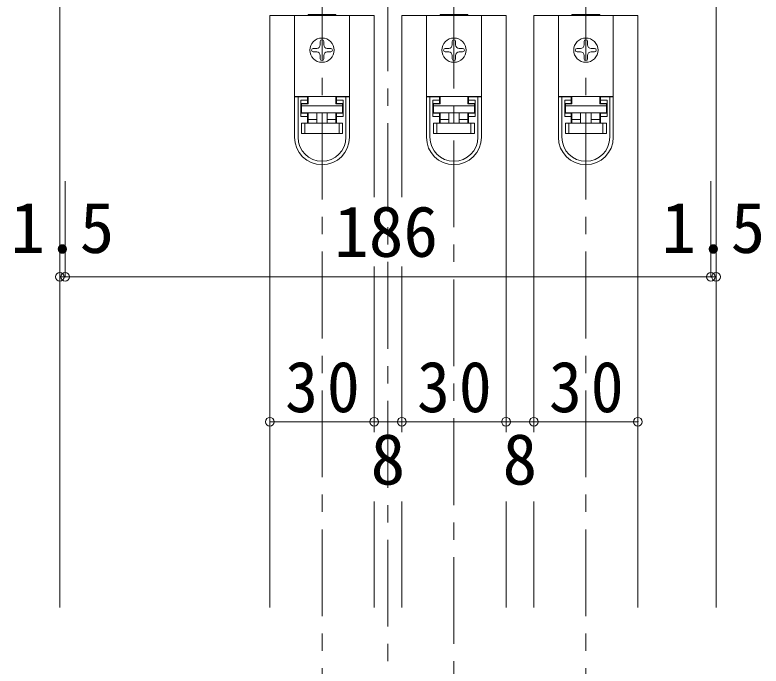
# Model space of a CAD drawing. Units: millimetres, scale not verified. Extents: x -957 to 993, y -689 to 708.
# Drawn here: x -471.2 to -256.3, y -221.3 to -33.8 of the extents above; entities that cross this region are included whole.
import ezdxf
from ezdxf.enums import TextEntityAlignment as Align

# ---------------------------------------------------------------- set-up
doc = ezdxf.new("R2010")
doc.units = ezdxf.units.MM
doc.header["$LTSCALE"] = 5
doc.header["$PDMODE"] = 32
doc.header["$PDSIZE"] = 2.5
doc.linetypes.add('CHAIN1', pattern=[8, 5, -1, 1, -1])
doc.layers.add('0-B_寸法', color=7, linetype='Continuous', lineweight=9)
doc.styles.add('ＭＳ ゴシック', font='')
doc.styles.get('ＭＳ ゴシック').set_extended_font_data('MS Gothic')

msp = doc.modelspace()

# ---------------------------------------------------------------- linework, layer by layer
at = {"layer": '0-B_寸法', "linetype": 'CHAIN1'}
for p, q in [((-363.746, -449.942), (-363.746, 68.058)), ((-382.746, 18.058), (-382.746, -439.942)), ((-306.746, 18.058), (-306.746, -439.942)), ((-344.746, 10.058), (-344.746, -439.942))]:
    msp.add_line(p, q, dxfattribs=at)
at = {"layer": '0-B_寸法'}
for p, q in [((-458.246, -204.442), (-458.246, -3.942)), ((-269.246, -204.442), (-269.246, -3.942)), ((-397.746, -33.942), (-397.746, -204.442)), ((-397.746, -33.942), (-367.746, -33.942)), ((-390.646, -33.942), (-390.646, -57.242)), ((-374.846, -33.942), (-390.646, -33.942)), ((-378.746, -33.942), (-378.746, -33.642)), ((-374.846, -33.942), (-374.846, -57.242)), ((-367.746, -33.942), (-367.746, -86.246)), ((-359.746, -33.942), (-359.746, -86.246)), ((-359.746, -33.942), (-329.746, -33.942)), ((-352.646, -33.942), (-352.646, -57.242)), ((-336.846, -33.942), (-352.646, -33.942)), ((-340.746, -33.942), (-340.746, -33.642)), ((-336.846, -33.942), (-336.846, -57.242)), ((-329.746, -33.942), (-329.746, -153.942)), ((-321.746, -33.942), (-321.746, -153.942)), ((-321.746, -33.942), (-291.746, -33.942)), ((-314.646, -33.942), (-314.646, -57.242)), ((-298.846, -33.942), (-314.646, -33.942)), ((-302.746, -33.942), (-302.746, -33.642)), ((-298.846, -33.942), (-298.846, -57.242)), ((-291.746, -33.942), (-291.746, -204.442)), ((-383.246, -41.442), (-383.246, -42.442)), ((-382.246, -42.442), (-382.246, -41.442)), ((-345.246, -41.442), (-345.246, -42.442)), ((-344.246, -42.442), (-344.246, -41.442)), ((-307.246, -41.442), (-307.246, -42.442)), ((-306.246, -42.442), (-306.246, -41.442)), ((-384.246, -43.442), (-385.246, -43.442)), ((-385.246, -44.442), (-384.246, -44.442)), ((-380.246, -43.442), (-381.246, -43.442)), ((-381.246, -44.442), (-380.246, -44.442)), ((-346.246, -43.442), (-347.246, -43.442)), ((-347.246, -44.442), (-346.246, -44.442)), ((-342.246, -43.442), (-343.246, -43.442)), ((-343.246, -44.442), (-342.246, -44.442)), ((-308.246, -43.442), (-309.246, -43.442)), ((-309.246, -44.442), (-308.246, -44.442)), ((-304.246, -43.442), (-305.246, -43.442)), ((-305.246, -44.442), (-304.246, -44.442)), ((-383.246, -45.442), (-383.246, -46.442)), ((-382.246, -46.442), (-382.246, -45.442)), ((-345.246, -45.442), (-345.246, -46.442)), ((-344.246, -46.442), (-344.246, -45.442)), ((-307.246, -45.442), (-307.246, -46.442)), ((-306.246, -46.442), (-306.246, -45.442)), ((-390.646, -57.242), (-390.646, -57.342)), ((-374.846, -57.242), (-390.646, -57.242)), ((-390.646, -57.342), (-390.646, -69.042)), ((-389.646, -57.342), (-390.646, -57.342)), ((-389.646, -69.042), (-389.646, -57.342)), ((-386.946, -57.342), (-389.646, -57.342)), ((-387.646, -57.342), (-387.646, -57.242)), ((-386.946, -57.342), (-386.946, -58.342)), ((-386.746, -59.442), (-386.746, -57.242)), ((-378.746, -57.242), (-378.746, -59.442)), ((-378.546, -58.342), (-378.546, -57.342)), ((-375.846, -57.342), (-378.546, -57.342)), ((-377.846, -57.242), (-377.846, -57.342)), ((-374.846, -57.242), (-374.846, -57.342)), ((-374.846, -69.042), (-374.846, -57.342)), ((-352.646, -57.242), (-352.646, -57.342)), ((-336.846, -57.242), (-352.646, -57.242)), ((-352.646, -57.342), (-352.646, -69.042)), ((-351.646, -57.342), (-352.646, -57.342)), ((-351.646, -69.042), (-351.646, -57.342)), ((-348.946, -57.342), (-351.646, -57.342)), ((-349.646, -57.342), (-349.646, -57.242)), ((-348.946, -57.342), (-348.946, -58.342)), ((-348.746, -59.442), (-348.746, -57.242)), ((-340.746, -57.242), (-340.746, -59.442)), ((-340.546, -58.342), (-340.546, -57.342)), ((-337.846, -57.342), (-340.546, -57.342)), ((-339.846, -57.242), (-339.846, -57.342)), ((-336.846, -57.242), (-336.846, -57.342)), ((-336.846, -69.042), (-336.846, -57.342)), ((-314.646, -57.242), (-314.646, -57.342)), ((-298.846, -57.242), (-314.646, -57.242)), ((-314.646, -57.342), (-314.646, -69.042)), ((-313.646, -57.342), (-314.646, -57.342)), ((-313.646, -69.042), (-313.646, -57.342)), ((-310.946, -57.342), (-313.646, -57.342)), ((-311.646, -57.342), (-311.646, -57.242)), ((-310.946, -57.342), (-310.946, -58.342)), ((-310.746, -59.442), (-310.746, -57.242)), ((-302.746, -57.242), (-302.746, -59.442)), ((-302.546, -58.342), (-302.546, -57.342)), ((-299.846, -57.342), (-302.546, -57.342)), ((-301.846, -57.242), (-301.846, -57.342)), ((-298.846, -57.242), (-298.846, -57.342)), ((-298.846, -69.042), (-298.846, -57.342)), ((-388.846, -58.342), (-386.946, -58.342)), ((-388.846, -58.342), (-388.846, -63.042)), ((-386.946, -59.342), (-388.846, -59.342)), ((-386.746, -59.442), (-388.646, -59.442)), ((-388.646, -59.442), (-388.646, -59.942)), ((-386.946, -58.342), (-386.946, -59.342)), ((-376.846, -59.442), (-378.746, -59.442)), ((-378.546, -58.342), (-376.646, -58.342)), ((-376.846, -59.942), (-376.846, -59.442)), ((-376.646, -63.042), (-376.646, -58.342)), ((-350.846, -58.342), (-348.946, -58.342)), ((-350.846, -58.342), (-350.846, -63.042)), ((-348.946, -59.342), (-350.846, -59.342)), ((-348.746, -59.442), (-350.646, -59.442)), ((-350.646, -59.442), (-350.646, -59.942)), ((-348.946, -58.342), (-348.946, -59.342)), ((-338.846, -59.442), (-340.746, -59.442)), ((-340.546, -58.342), (-338.646, -58.342)), ((-338.846, -59.942), (-338.846, -59.442)), ((-338.646, -63.042), (-338.646, -58.342)), ((-312.846, -58.342), (-310.946, -58.342)), ((-312.846, -58.342), (-312.846, -63.042)), ((-310.946, -59.342), (-312.846, -59.342)), ((-310.746, -59.442), (-312.646, -59.442)), ((-312.646, -59.442), (-312.646, -59.942)), ((-310.946, -58.342), (-310.946, -59.342)), ((-300.846, -59.442), (-302.746, -59.442)), ((-302.546, -58.342), (-300.646, -58.342)), ((-300.846, -59.942), (-300.846, -59.442)), ((-300.646, -63.042), (-300.646, -58.342)), ((-386.746, -63.942), (-386.746, -61.942)), ((-384.246, -61.942), (-384.246, -64.942)), ((-381.246, -61.942), (-381.246, -64.942)), ((-378.746, -61.942), (-378.746, -63.942)), ((-378.546, -62.042), (-376.646, -62.042)), ((-378.546, -63.042), (-378.546, -62.042)), ((-348.746, -63.942), (-348.746, -61.942)), ((-346.246, -61.942), (-346.246, -64.942)), ((-343.246, -61.942), (-343.246, -64.942)), ((-340.746, -61.942), (-340.746, -63.942)), ((-340.546, -62.042), (-338.646, -62.042)), ((-340.546, -63.042), (-340.546, -62.042)), ((-310.746, -63.942), (-310.746, -61.942)), ((-308.246, -61.942), (-308.246, -64.942)), ((-305.246, -61.942), (-305.246, -64.942)), ((-302.746, -61.942), (-302.746, -63.942)), ((-302.546, -62.042), (-300.646, -62.042)), ((-302.546, -63.042), (-302.546, -62.042)), ((-386.946, -63.042), (-388.846, -63.042)), ((-386.946, -63.042), (-386.946, -64.942)), ((-386.746, -63.942), (-384.246, -63.942)), ((-386.746, -64.942), (-386.746, -63.942)), ((-378.546, -64.942), (-378.546, -63.042)), ((-376.646, -63.042), (-378.546, -63.042)), ((-348.946, -63.042), (-350.846, -63.042)), ((-348.946, -63.042), (-348.946, -64.942)), ((-348.746, -63.942), (-346.246, -63.942)), ((-348.746, -64.942), (-348.746, -63.942)), ((-340.546, -64.942), (-340.546, -63.042)), ((-338.646, -63.042), (-340.546, -63.042)), ((-310.946, -63.042), (-312.846, -63.042)), ((-310.946, -63.042), (-310.946, -64.942)), ((-310.746, -63.942), (-308.246, -63.942)), ((-310.746, -64.942), (-310.746, -63.942)), ((-302.546, -64.942), (-302.546, -63.042)), ((-300.646, -63.042), (-302.546, -63.042)), ((-388.646, -67.942), (-388.646, -64.942)), ((-388.646, -64.942), (-387.646, -64.942)), ((-387.646, -64.942), (-387.646, -67.942)), ((-387.646, -64.942), (-377.846, -64.942)), ((-377.846, -67.942), (-377.846, -64.942)), ((-377.846, -64.942), (-376.846, -64.942)), ((-376.846, -64.942), (-376.846, -67.942)), ((-350.646, -67.942), (-350.646, -64.942)), ((-350.646, -64.942), (-349.646, -64.942)), ((-349.646, -64.942), (-349.646, -67.942)), ((-349.646, -64.942), (-339.846, -64.942)), ((-339.846, -67.942), (-339.846, -64.942)), ((-339.846, -64.942), (-338.846, -64.942)), ((-338.846, -64.942), (-338.846, -67.942)), ((-312.646, -67.942), (-312.646, -64.942)), ((-312.646, -64.942), (-311.646, -64.942)), ((-311.646, -64.942), (-311.646, -67.942)), ((-311.646, -64.942), (-301.846, -64.942)), ((-301.846, -67.942), (-301.846, -64.942)), ((-301.846, -64.942), (-300.846, -64.942)), ((-300.846, -64.942), (-300.846, -67.942)), ((-387.646, -67.942), (-388.646, -67.942)), ((-377.846, -67.942), (-387.646, -67.942)), ((-376.846, -67.942), (-377.846, -67.942)), ((-349.646, -67.942), (-350.646, -67.942)), ((-339.846, -67.942), (-349.646, -67.942)), ((-338.846, -67.942), (-339.846, -67.942)), ((-311.646, -67.942), (-312.646, -67.942)), ((-301.846, -67.942), (-311.646, -67.942)), ((-300.846, -67.942), (-301.846, -67.942)), ((-456.746, -109.246), (-456.746, -81.688)), ((-367.746, -106.246), (-367.746, -153.942)), ((-359.746, -106.246), (-359.746, -153.942)), ((-397.746, -150.942), (-367.746, -150.942)), ((-367.746, -150.942), (-359.746, -150.942)), ((-359.746, -150.942), (-329.746, -150.942)), ((-329.746, -150.942), (-321.746, -150.942)), ((-321.746, -150.942), (-291.746, -150.942)), ((-367.746, -173.942), (-367.746, -204.442)), ((-359.746, -173.942), (-359.746, -204.442)), ((-329.746, -173.942), (-329.746, -204.442)), ((-321.746, -173.942), (-321.746, -204.442))]:
    msp.add_line(p, q, dxfattribs=at)
at = {"layer": '0-B_寸法', "color": 4}
for p, q in [((-458.246, -109.246), (-458.246, -81.688)), ((-456.746, -109.246), (-456.746, -81.688)), ((-270.746, -109.246), (-270.746, -81.688)), ((-269.246, -109.246), (-269.246, -81.688)), ((-458.246, -109.246), (-456.746, -109.246)), ((-270.746, -109.246), (-269.246, -109.246))]:
    msp.add_line(p, q, dxfattribs=at)
at = {"layer": '0-B_寸法'}
for points in [[(-378.746, -33.642), (-386.746, -33.642), (-386.746, -33.942)], [(-340.746, -33.642), (-348.746, -33.642), (-348.746, -33.942)], [(-302.746, -33.642), (-310.746, -33.642), (-310.746, -33.942)], [(-374.846, -57.342), (-375.846, -57.342), (-375.846, -69.042)], [(-336.846, -57.342), (-337.846, -57.342), (-337.846, -69.042)], [(-298.846, -57.342), (-299.846, -57.342), (-299.846, -69.042)], [(-376.646, -59.342), (-378.546, -59.342), (-378.546, -58.342)], [(-338.646, -59.342), (-340.546, -59.342), (-340.546, -58.342)], [(-300.646, -59.342), (-302.546, -59.342), (-302.546, -58.342)], [(-388.846, -62.042), (-386.946, -62.042), (-386.946, -63.042)], [(-350.846, -62.042), (-348.946, -62.042), (-348.946, -63.042)], [(-312.846, -62.042), (-310.946, -62.042), (-310.946, -63.042)], [(-381.246, -63.942), (-378.746, -63.942), (-378.746, -64.942)], [(-343.246, -63.942), (-340.746, -63.942), (-340.746, -64.942)], [(-305.246, -63.942), (-302.746, -63.942), (-302.746, -64.942)], [(-456.746, -109.246), (-270.746, -109.246), (-270.746, -85.188)]]:
    msp.add_lwpolyline(points, dxfattribs=at)
for points in [[(-376.846, -61.942), (-388.646, -61.942), (-388.646, -59.942), (-376.846, -59.942)], [(-338.846, -61.942), (-350.646, -61.942), (-350.646, -59.942), (-338.846, -59.942)], [(-300.846, -61.942), (-312.646, -61.942), (-312.646, -59.942), (-300.846, -59.942)]]:
    msp.add_lwpolyline(points, close=True, dxfattribs=at)
for centre in [(-382.746, -43.942), (-344.746, -43.942), (-306.746, -43.942)]:
    msp.add_circle(centre, 3.5, dxfattribs=at)
for centre, radius, start, end in [((-384.246, -42.442), 1, 270, 0), ((-382.746, -41.442), 0.5, 90, 180), ((-382.746, -41.442), 0.5, 0, 90), ((-381.246, -42.442), 1, 180, 270), ((-346.246, -42.442), 1, 270, 0), ((-344.746, -41.442), 0.5, 90, 180), ((-344.746, -41.442), 0.5, 0, 90), ((-343.246, -42.442), 1, 180, 270), ((-308.246, -42.442), 1, 270, 0), ((-306.746, -41.442), 0.5, 90, 180), ((-306.746, -41.442), 0.5, 0, 90), ((-305.246, -42.442), 1, 180, 270), ((-385.246, -43.942), 0.5, 90, 180), ((-385.246, -43.942), 0.5, 180, 270), ((-384.246, -45.442), 1, 0, 90), ((-381.246, -45.442), 1, 90, 180), ((-380.246, -43.942), 0.5, 0, 90), ((-380.246, -43.942), 0.5, 270, 0), ((-347.246, -43.942), 0.5, 90, 180), ((-347.246, -43.942), 0.5, 180, 270), ((-346.246, -45.442), 1, 0, 90), ((-343.246, -45.442), 1, 90, 180), ((-342.246, -43.942), 0.5, 0, 90), ((-342.246, -43.942), 0.5, 270, 0), ((-309.246, -43.942), 0.5, 90, 180), ((-309.246, -43.942), 0.5, 180, 270), ((-308.246, -45.442), 1, 0, 90), ((-305.246, -45.442), 1, 90, 180), ((-304.246, -43.942), 0.5, 0, 90), ((-304.246, -43.942), 0.5, 270, 0), ((-382.746, -46.442), 0.5, 180, 270), ((-382.746, -46.442), 0.5, 270, 0), ((-344.746, -46.442), 0.5, 180, 270), ((-344.746, -46.442), 0.5, 270, 0), ((-306.746, -46.442), 0.5, 180, 270), ((-306.746, -46.442), 0.5, 270, 0), ((-382.746, -69.042), 7.9, 180, 0), ((-382.746, -69.042), 6.9, 180, 0), ((-344.746, -69.042), 7.9, 180, 0), ((-344.746, -69.042), 6.9, 180, 0), ((-306.746, -69.042), 7.9, 180, 0), ((-306.746, -69.042), 6.9, 180, 0)]:
    msp.add_arc(centre, radius, start, end, dxfattribs=at)
for p in [(-458.246, -109.246), (-456.746, -109.246), (-270.746, -109.246), (-269.246, -109.246), (-397.746, -150.942), (-367.746, -150.942), (-359.746, -150.942), (-329.746, -150.942), (-321.746, -150.942), (-291.746, -150.942)]:
    msp.add_point(p, dxfattribs=at)

# ---------------------------------------------------------------- texts
at = {"layer": '0-B_寸法', "style": 'ＭＳ ゴシック'}
for s, p in [('1.5', (-472.496, -106.746)), ('1.5', (-284.996, -106.746)), ('186', (-379.246, -107.864)), ('8', (-368.746, -173.442)), ('8', (-330.746, -173.442))]:
    msp.add_text(s, height=14.66, dxfattribs=at).set_placement(p, align=Align.BOTTOM_LEFT)
at = {"layer": '0-B_寸法', "char_height": 14.66, "attachment_point": 7, "style": 'ＭＳ ゴシック'}
for insert in [(-393.371, -148.442), (-355.371, -148.442), (-317.371, -148.442)]:
    msp.add_mtext('\\T1.27;\\W0.95;30', dxfattribs=dict(at, insert=insert))

doc.saveas('drawing.dxf')
